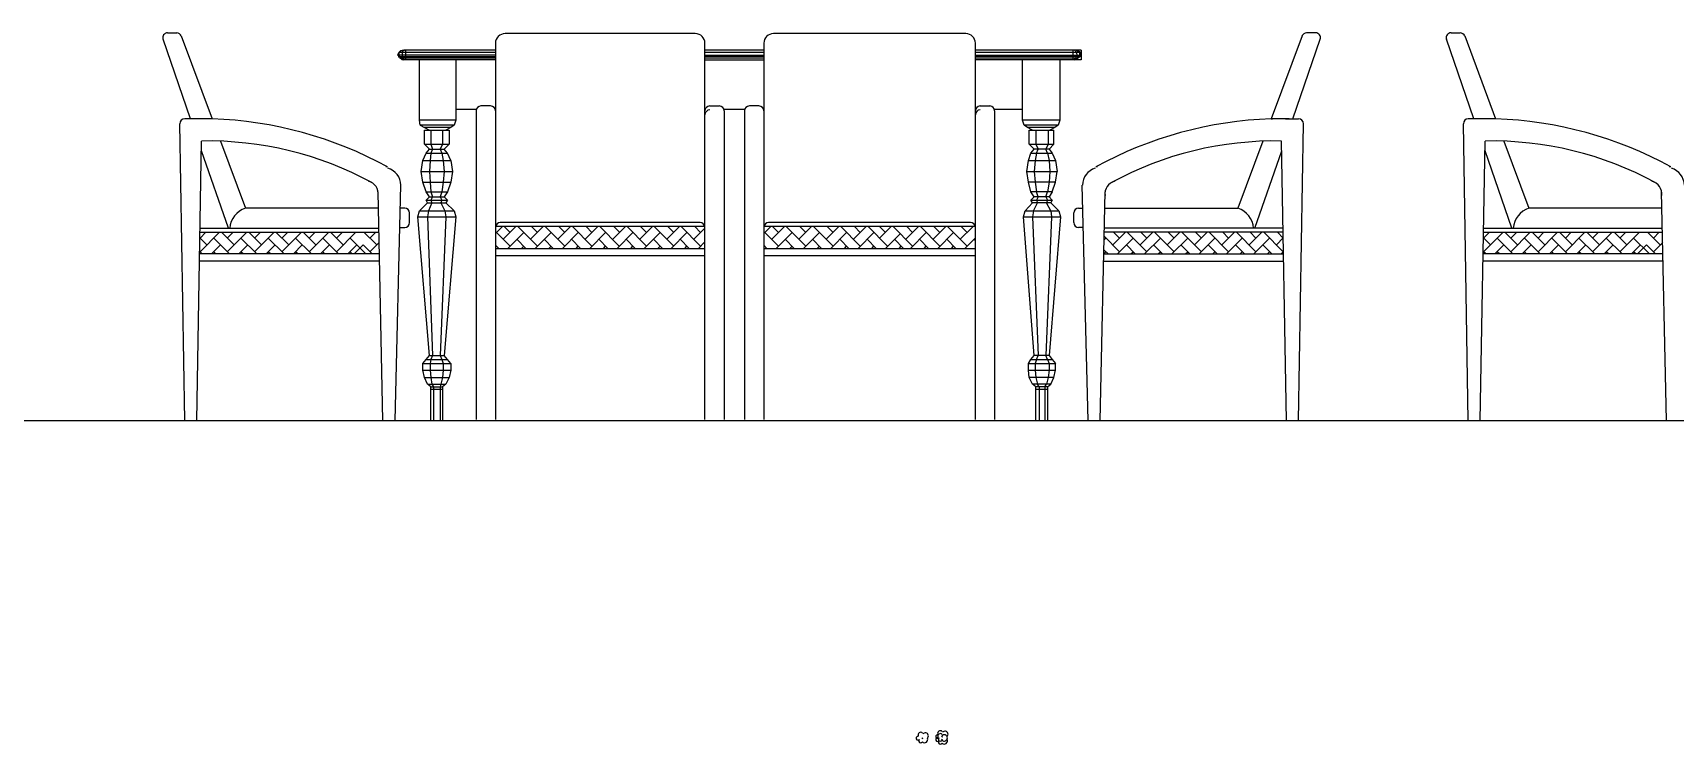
# Model space of a CAD drawing. Header units: inches. Extents: x 10 to 52.5, y 12.2 to 37.
# Drawn here: x 41.289 to 44.694, y 24.6 to 26.074 of the extents above; entities that cross this region are included whole.
import ezdxf

# ---------------------------------------------------------------- set-up
doc = ezdxf.new("R2010")
doc.units = ezdxf.units.IN
doc.header["$MEASUREMENT"] = 0
doc.layers.add('02', color=2, linetype='Continuous')
doc.layers.add('1', color=1, linetype='Continuous')

msp = doc.modelspace()

# ---------------------------------------------------------------- linework, layer by layer
at = {"layer": '02'}
for p, q in [((41.6157, 25.896), (41.5586, 26.0609)), ((41.568, 26.0742), (41.587, 26.0742)), ((41.5964, 26.0677), (41.6605, 25.896)), ((42.248, 26.0545), (42.248, 25.2727)), ((42.6624, 26.0727), (42.268, 26.0727)), ((42.6824, 25.2727), (42.6824, 26.0545)), ((42.8045, 26.0545), (42.8045, 25.2727)), ((43.2232, 26.0727), (42.8245, 26.0727)), ((43.2432, 25.2727), (43.2432, 26.0545)), ((43.9206, 26.0677), (43.8565, 25.896)), ((43.9013, 25.896), (43.9584, 26.0609)), ((43.9489, 26.0742), (43.9299, 26.0742)), ((44.2772, 25.896), (44.2201, 26.0609)), ((44.2296, 26.0742), (44.2486, 26.0742)), ((44.2579, 26.0677), (44.322, 25.896)), ((42.0459, 26.0283), (42.0476, 26.0334)), ((42.248, 26.0283), (42.0459, 26.0283)), ((42.0459, 26.0283), (42.0476, 26.0249)), ((42.0476, 26.0334), (42.051, 26.0368)), ((42.0493, 26.0351), (42.0476, 26.0334)), ((42.0476, 26.0283), (42.0493, 26.0334)), ((42.248, 26.0334), (42.0476, 26.0334)), ((42.0476, 26.0283), (42.0493, 26.0249)), ((42.0476, 26.0249), (42.051, 26.0215)), ((42.0493, 26.0232), (42.0476, 26.0249)), ((42.0476, 26.0249), (42.248, 26.0249)), ((42.0493, 26.0351), (42.051, 26.0368)), ((42.0527, 26.0368), (42.0493, 26.0334)), ((42.0493, 26.0232), (42.051, 26.0215)), ((42.0579, 26.0386), (42.051, 26.0368)), ((42.051, 26.0215), (42.0579, 26.018)), ((42.248, 26.0215), (42.051, 26.0215)), ((42.0544, 26.018), (42.051, 26.0215)), ((42.0579, 26.0386), (42.0527, 26.0368)), ((42.0579, 26.018), (42.0527, 26.0215)), ((42.0544, 26.0368), (42.0579, 26.0386)), ((42.0561, 26.0368), (42.0544, 26.0334)), ((42.0544, 26.0334), (42.0544, 26.0249)), ((42.0561, 26.0215), (42.0544, 26.0249)), ((42.0561, 26.0368), (42.0596, 26.0386)), ((42.0596, 26.018), (42.0561, 26.0215)), ((42.248, 26.0386), (42.0579, 26.0386)), ((42.0579, 26.0386), (42.0579, 26.0386)), ((42.0613, 26.0386), (42.0613, 26.018)), ((42.0613, 26.0386), (42.0613, 26.0386)), ((42.8045, 26.0386), (42.6824, 26.0386)), ((42.8045, 26.0334), (42.6824, 26.0334)), ((42.6824, 26.0283), (42.8045, 26.0283)), ((42.8045, 26.0249), (42.6824, 26.0249)), ((42.8045, 26.0215), (42.6824, 26.0215)), ((43.4626, 26.0386), (43.2432, 26.0386)), ((43.4609, 26.0334), (43.2432, 26.0334)), ((43.2432, 26.0283), (43.4626, 26.0283)), ((43.4609, 26.0249), (43.2432, 26.0249)), ((43.4558, 26.0215), (43.2432, 26.0215)), ((43.4455, 26.0386), (43.4455, 26.018)), ((43.4455, 26.0368), (43.4455, 26.0368)), ((43.4507, 26.0368), (43.4473, 26.0386)), ((43.4473, 26.018), (43.4507, 26.0215)), ((43.449, 26.0386), (43.449, 26.0386)), ((43.4541, 26.0368), (43.449, 26.0386)), ((43.4558, 26.0368), (43.449, 26.0386)), ((43.4541, 26.0215), (43.449, 26.018)), ((43.449, 26.018), (43.4558, 26.0215)), ((43.4507, 26.0368), (43.4524, 26.0334)), ((43.4524, 26.0249), (43.4507, 26.0215)), ((43.4524, 26.0334), (43.4541, 26.0283)), ((43.4541, 26.0283), (43.4524, 26.0249)), ((43.4592, 26.0334), (43.4541, 26.0368)), ((43.4592, 26.0249), (43.4541, 26.0215)), ((43.4609, 26.0334), (43.4558, 26.0368)), ((43.4609, 26.0249), (43.4558, 26.0215)), ((43.4592, 26.0334), (43.4592, 26.0249)), ((43.4626, 26.0283), (43.4609, 26.0334)), ((43.4609, 26.0249), (43.4626, 26.0283)), ((43.4626, 26.0386), (43.4626, 26.018)), ((42.248, 26.018), (42.0544, 26.018)), ((42.0596, 26.018), (42.0596, 26.018)), ((42.0903, 25.8932), (42.0903, 26.018)), ((42.1656, 26.018), (42.1656, 25.8932)), ((42.6824, 26.018), (42.8045, 26.018)), ((43.4626, 26.018), (43.2432, 26.018)), ((43.3412, 25.8932), (43.3412, 26.018)), ((43.4182, 26.018), (43.4182, 25.8932)), ((43.4455, 26.018), (43.4455, 26.018)), ((43.449, 26.018), (43.449, 26.018)), ((42.238, 25.9227), (42.218, 25.9227)), ((42.6924, 25.9227), (42.7124, 25.9227)), ((42.7945, 25.9227), (42.7745, 25.9227)), ((43.2532, 25.9227), (43.2732, 25.9227)), ((41.6036, 25.271), (41.5936, 25.886)), ((41.6307, 25.896), (41.6036, 25.896)), ((41.6605, 25.896), (41.6577, 25.896)), ((42.0921, 25.883), (42.0903, 25.8932)), ((42.1656, 25.8932), (42.0903, 25.8932)), ((42.0921, 25.883), (42.1006, 25.8778)), ((42.1622, 25.883), (42.0921, 25.883)), ((42.1622, 25.883), (42.1553, 25.8778)), ((42.1656, 25.8932), (42.1622, 25.883)), ((42.2084, 25.9154), (42.1656, 25.9154)), ((42.208, 25.9127), (42.208, 25.2727)), ((42.7649, 25.9154), (42.722, 25.9154)), ((42.7224, 25.9127), (42.7224, 25.2727)), ((42.7645, 25.9127), (42.7645, 25.2727)), ((43.3412, 25.9154), (43.2828, 25.9154)), ((43.2832, 25.9127), (43.2832, 25.2727)), ((43.3447, 25.883), (43.3412, 25.8932)), ((43.4182, 25.8932), (43.3412, 25.8932)), ((43.3515, 25.8778), (43.3447, 25.883)), ((43.4148, 25.883), (43.3447, 25.883)), ((43.4148, 25.883), (43.4079, 25.8778)), ((43.4182, 25.8932), (43.4148, 25.883)), ((43.8565, 25.896), (43.8593, 25.896)), ((43.8863, 25.896), (43.9134, 25.896)), ((43.9134, 25.271), (43.9234, 25.886)), ((44.2651, 25.271), (44.2551, 25.886)), ((44.2922, 25.896), (44.2651, 25.896)), ((44.322, 25.896), (44.3192, 25.896)), ((41.6286, 25.271), (41.6387, 25.8501)), ((41.6776, 25.8499), (41.7295, 25.711)), ((42.1006, 25.8778), (42.1109, 25.8727)), ((42.1553, 25.8778), (42.1006, 25.8778)), ((42.1006, 25.8436), (42.1006, 25.8727)), ((42.1006, 25.8727), (42.1519, 25.8727)), ((42.1143, 25.8727), (42.1143, 25.8436)), ((42.1382, 25.8727), (42.1382, 25.8436)), ((42.1553, 25.8778), (42.1451, 25.8727)), ((42.1519, 25.8727), (42.1519, 25.8436)), ((43.3618, 25.8727), (43.3515, 25.8778)), ((43.4079, 25.8778), (43.3515, 25.8778)), ((43.3549, 25.8436), (43.3549, 25.8727)), ((43.3549, 25.8727), (43.4062, 25.8727)), ((43.3686, 25.8727), (43.3686, 25.8436)), ((43.3943, 25.8727), (43.3943, 25.8436)), ((43.4079, 25.8778), (43.3977, 25.8727)), ((43.4062, 25.8436), (43.4062, 25.8727)), ((43.8393, 25.8499), (43.7875, 25.711)), ((43.8884, 25.271), (43.8782, 25.8501)), ((44.2901, 25.271), (44.3002, 25.8501)), ((44.3392, 25.8499), (44.391, 25.711)), ((41.6941, 25.6694), (41.6386, 25.8298)), ((42.0972, 25.8094), (42.104, 25.8248)), ((42.1006, 25.8436), (42.1519, 25.8436)), ((42.1109, 25.8334), (42.1006, 25.8436)), ((42.104, 25.8248), (42.1109, 25.8334)), ((42.104, 25.8248), (42.1485, 25.8248)), ((42.1109, 25.8334), (42.1416, 25.8334)), ((42.1143, 25.8248), (42.1126, 25.8094)), ((42.1143, 25.8436), (42.1177, 25.8334)), ((42.1177, 25.8334), (42.1143, 25.8248)), ((42.1382, 25.8436), (42.1331, 25.8334)), ((42.1331, 25.8334), (42.1365, 25.8248)), ((42.1365, 25.8248), (42.1399, 25.8094)), ((42.1519, 25.8436), (42.1416, 25.8334)), ((42.1485, 25.8248), (42.1416, 25.8334)), ((42.1553, 25.8094), (42.1485, 25.8248)), ((43.3532, 25.8094), (43.3583, 25.8248)), ((43.3652, 25.8334), (43.3549, 25.8436)), ((43.3549, 25.8436), (43.4062, 25.8436)), ((43.3583, 25.8248), (43.3652, 25.8334)), ((43.3583, 25.8248), (43.4028, 25.8248)), ((43.396, 25.8334), (43.3652, 25.8334)), ((43.3703, 25.8248), (43.3669, 25.8094)), ((43.3686, 25.8436), (43.3737, 25.8334)), ((43.3703, 25.8248), (43.3737, 25.8334)), ((43.3943, 25.8436), (43.3891, 25.8334)), ((43.3925, 25.8248), (43.3891, 25.8334)), ((43.3925, 25.8248), (43.396, 25.8094)), ((43.4062, 25.8436), (43.396, 25.8334)), ((43.396, 25.8334), (43.4028, 25.8248)), ((43.4028, 25.8248), (43.4096, 25.8094)), ((43.8229, 25.6694), (43.8784, 25.8298)), ((44.3556, 25.6694), (44.3001, 25.8298)), ((42.0938, 25.7872), (42.0972, 25.8094)), ((42.0938, 25.7872), (42.1587, 25.7872)), ((42.0972, 25.765), (42.0938, 25.7872)), ((42.0972, 25.8094), (42.1553, 25.8094)), ((42.1126, 25.8094), (42.1109, 25.7872)), ((42.1109, 25.7872), (42.1126, 25.765)), ((42.1399, 25.8094), (42.1416, 25.7872)), ((42.1416, 25.7872), (42.1399, 25.765)), ((42.1553, 25.8094), (42.1587, 25.7872)), ((42.1587, 25.7872), (42.1553, 25.765)), ((43.3498, 25.7872), (43.3532, 25.8094)), ((43.3498, 25.7872), (43.4131, 25.7872)), ((43.3532, 25.765), (43.3498, 25.7872)), ((43.3532, 25.8094), (43.4096, 25.8094)), ((43.3669, 25.8094), (43.3652, 25.7872)), ((43.3652, 25.7872), (43.3669, 25.765)), ((43.396, 25.8094), (43.3977, 25.7872)), ((43.3977, 25.7872), (43.396, 25.765)), ((43.4096, 25.8094), (43.4131, 25.7872)), ((43.4096, 25.765), (43.4131, 25.7872)), ((42.0398, 25.271), (42.0519, 25.7587)), ((42.104, 25.7445), (42.0972, 25.765)), ((42.0972, 25.765), (42.1553, 25.765)), ((42.1126, 25.765), (42.1143, 25.7445)), ((42.1399, 25.765), (42.1365, 25.7445)), ((42.1553, 25.765), (42.1485, 25.7445)), ((43.3583, 25.7445), (43.3532, 25.765)), ((43.4096, 25.765), (43.3532, 25.765)), ((43.3669, 25.765), (43.3703, 25.7445)), ((43.396, 25.765), (43.3925, 25.7445)), ((43.4028, 25.7445), (43.4096, 25.765)), ((43.4772, 25.271), (43.465, 25.7587)), ((42.0148, 25.271), (42.0048, 25.7447)), ((42.0903, 25.7051), (42.1074, 25.7222)), ((42.104, 25.7445), (42.1485, 25.7445)), ((42.1109, 25.7342), (42.104, 25.7445)), ((42.104, 25.7274), (42.1109, 25.7342)), ((42.1074, 25.7222), (42.104, 25.7274)), ((42.104, 25.7274), (42.1485, 25.7274)), ((42.1074, 25.7222), (42.1451, 25.7222)), ((42.116, 25.7222), (42.1091, 25.7051)), ((42.1109, 25.7342), (42.1416, 25.7342)), ((42.1143, 25.7445), (42.1177, 25.7342)), ((42.1177, 25.7342), (42.1143, 25.7274)), ((42.1143, 25.7274), (42.116, 25.7222)), ((42.1365, 25.7445), (42.1331, 25.7342)), ((42.1331, 25.7342), (42.1365, 25.7274)), ((42.1365, 25.7274), (42.1348, 25.7222)), ((42.1348, 25.7222), (42.1433, 25.7051)), ((42.1485, 25.7445), (42.1416, 25.7342)), ((42.1416, 25.7342), (42.1485, 25.7274)), ((42.1485, 25.7274), (42.1451, 25.7222)), ((42.1622, 25.7051), (42.1451, 25.7222)), ((43.3464, 25.7051), (43.3618, 25.7222)), ((43.3652, 25.7342), (43.3583, 25.7445)), ((43.4028, 25.7445), (43.3583, 25.7445)), ((43.3583, 25.7274), (43.3652, 25.7342)), ((43.3618, 25.7222), (43.3583, 25.7274)), ((43.3583, 25.7274), (43.4028, 25.7274)), ((43.3994, 25.7222), (43.3618, 25.7222)), ((43.3635, 25.7051), (43.372, 25.7222)), ((43.396, 25.7342), (43.3652, 25.7342)), ((43.3737, 25.7342), (43.3703, 25.7445)), ((43.3737, 25.7342), (43.3703, 25.7274)), ((43.3703, 25.7274), (43.372, 25.7222)), ((43.3891, 25.7342), (43.3925, 25.7445)), ((43.3891, 25.7342), (43.3925, 25.7274)), ((43.3925, 25.7274), (43.3908, 25.7222)), ((43.3994, 25.7051), (43.3908, 25.7222)), ((43.4028, 25.7445), (43.396, 25.7342)), ((43.396, 25.7342), (43.4028, 25.7274)), ((43.4028, 25.7274), (43.3994, 25.7222)), ((43.3994, 25.7222), (43.4165, 25.7051)), ((43.5022, 25.271), (43.5122, 25.7447)), ((44.6763, 25.271), (44.6663, 25.7447)), ((42.0055, 25.711), (41.7295, 25.711)), ((42.0598, 25.711), (42.0507, 25.711)), ((42.0698, 25.681), (42.0698, 25.701)), ((42.0869, 25.6932), (42.0903, 25.7051)), ((42.0869, 25.6932), (42.1656, 25.6932)), ((42.1109, 25.4059), (42.0869, 25.6932)), ((42.0903, 25.7051), (42.1622, 25.7051)), ((42.1091, 25.7051), (42.1074, 25.6932)), ((42.1074, 25.6932), (42.1177, 25.4059)), ((42.1451, 25.6932), (42.1331, 25.4059)), ((42.1656, 25.6932), (42.1416, 25.4059)), ((42.1433, 25.7051), (42.1451, 25.6932)), ((42.1622, 25.7051), (42.1656, 25.6932)), ((42.6724, 25.6809), (42.258, 25.6809)), ((43.2332, 25.6809), (42.8145, 25.6809)), ((43.343, 25.6932), (43.3464, 25.7051)), ((43.343, 25.6932), (43.4199, 25.6932)), ((43.3652, 25.4059), (43.343, 25.6932)), ((43.3464, 25.7051), (43.4165, 25.7051)), ((43.3635, 25.7051), (43.3618, 25.6932)), ((43.3618, 25.6932), (43.3737, 25.4059)), ((43.4011, 25.6932), (43.3891, 25.4059)), ((43.4199, 25.6932), (43.396, 25.4059)), ((43.3994, 25.7051), (43.4011, 25.6932)), ((43.4165, 25.7051), (43.4199, 25.6932)), ((43.4472, 25.681), (43.4472, 25.701)), ((43.4572, 25.711), (43.4662, 25.711)), ((43.5115, 25.711), (43.7875, 25.711)), ((44.667, 25.711), (44.391, 25.711)), ((41.6496, 25.6348), (41.6352, 25.6492)), ((41.6354, 25.6207), (41.6759, 25.6612)), ((41.6354, 25.649), (41.6476, 25.6612)), ((41.6354, 25.6612), (42.0065, 25.6612)), ((41.6355, 25.6694), (42.0064, 25.6694)), ((41.6965, 25.6162), (41.6637, 25.649)), ((41.7061, 25.6348), (41.6798, 25.6612)), ((41.692, 25.6207), (41.7325, 25.6612)), ((41.692, 25.649), (41.7042, 25.6612)), ((41.7531, 25.6162), (41.7203, 25.649)), ((41.7627, 25.6348), (41.7364, 25.6612)), ((41.7486, 25.6207), (41.789, 25.6612)), ((41.7486, 25.649), (41.7607, 25.6612)), ((41.8096, 25.6162), (41.7768, 25.649)), ((41.8193, 25.6348), (41.7929, 25.6612)), ((41.8051, 25.6207), (41.8456, 25.6612)), ((41.8051, 25.649), (41.8173, 25.6612)), ((41.8662, 25.6162), (41.8334, 25.649)), ((41.8758, 25.6348), (41.8495, 25.6612)), ((41.8617, 25.649), (41.8739, 25.6612)), ((41.8617, 25.6207), (41.9022, 25.6612)), ((41.9228, 25.6162), (41.89, 25.649)), ((41.9324, 25.6348), (41.9061, 25.6612)), ((41.9183, 25.649), (41.9305, 25.6612)), ((41.9183, 25.6207), (41.9587, 25.6612)), ((41.9794, 25.6162), (41.9465, 25.649)), ((42.0018, 25.6348), (41.9754, 25.6612)), ((41.9876, 25.649), (41.9998, 25.6612)), ((42.0498, 25.671), (42.0598, 25.671)), ((42.6824, 25.6727), (42.248, 25.6727)), ((42.248, 25.6584), (42.2623, 25.6727)), ((42.2784, 25.6322), (42.2501, 25.6605)), ((42.2643, 25.6464), (42.2906, 25.6727)), ((42.2784, 25.6605), (42.2662, 25.6727)), ((42.2739, 25.6277), (42.3067, 25.6605)), ((42.3112, 25.6277), (42.2926, 25.6464)), ((42.335, 25.6322), (42.2945, 25.6727)), ((42.3208, 25.6464), (42.3472, 25.6727)), ((42.335, 25.6605), (42.3228, 25.6727)), ((42.3305, 25.6277), (42.3633, 25.6605)), ((42.3678, 25.6277), (42.3491, 25.6464)), ((42.3916, 25.6322), (42.3511, 25.6727)), ((42.3774, 25.6464), (42.4037, 25.6727)), ((42.3916, 25.6605), (42.3794, 25.6727)), ((42.387, 25.6277), (42.4198, 25.6605)), ((42.4244, 25.6277), (42.4057, 25.6464)), ((42.4481, 25.6322), (42.4076, 25.6727)), ((42.434, 25.6464), (42.4603, 25.6727)), ((42.4481, 25.6605), (42.4359, 25.6727)), ((42.4436, 25.6277), (42.4764, 25.6605)), ((42.4809, 25.6277), (42.4623, 25.6464)), ((42.5047, 25.6322), (42.4642, 25.6727)), ((42.4915, 25.6464), (42.5179, 25.6727)), ((42.5057, 25.6605), (42.4935, 25.6727)), ((42.5002, 25.6277), (42.533, 25.6605)), ((42.5375, 25.6277), (42.5188, 25.6464)), ((42.5613, 25.6322), (42.5208, 25.6727)), ((42.5471, 25.6464), (42.5735, 25.6727)), ((42.5613, 25.6605), (42.5491, 25.6727)), ((42.5567, 25.6277), (42.5895, 25.6605)), ((42.5941, 25.6277), (42.5754, 25.6464)), ((42.6178, 25.6322), (42.5774, 25.6727)), ((42.6037, 25.6464), (42.63, 25.6727)), ((42.6178, 25.6605), (42.6056, 25.6727)), ((42.6123, 25.6277), (42.6451, 25.6605)), ((42.6496, 25.6277), (42.631, 25.6464)), ((42.6734, 25.6322), (42.6329, 25.6727)), ((42.6593, 25.6464), (42.6824, 25.6695)), ((42.6734, 25.6605), (42.6612, 25.6727)), ((43.2432, 25.6727), (42.8045, 25.6727)), ((42.8045, 25.6584), (42.8188, 25.6727)), ((42.8349, 25.6322), (42.8066, 25.6605)), ((42.8208, 25.6464), (42.8471, 25.6727)), ((42.8349, 25.6605), (42.8227, 25.6727)), ((42.8304, 25.6277), (42.8632, 25.6605)), ((42.8677, 25.6277), (42.849, 25.6464)), ((42.8915, 25.6322), (42.851, 25.6727)), ((42.8773, 25.6464), (42.9037, 25.6727)), ((42.8915, 25.6605), (42.8793, 25.6727)), ((42.8869, 25.6277), (42.9198, 25.6605)), ((42.9243, 25.6277), (42.9056, 25.6464)), ((42.948, 25.6322), (42.9076, 25.6727)), ((42.9339, 25.6464), (42.9602, 25.6727)), ((42.948, 25.6605), (42.9358, 25.6727)), ((42.9435, 25.6277), (42.9763, 25.6605)), ((42.9808, 25.6277), (42.9622, 25.6464)), ((43.0046, 25.6322), (42.9641, 25.6727)), ((42.9905, 25.6464), (43.0168, 25.6727)), ((43.0046, 25.6605), (42.9924, 25.6727)), ((43.0001, 25.6277), (43.0329, 25.6605)), ((43.0374, 25.6277), (43.0188, 25.6464)), ((43.0612, 25.6322), (43.0207, 25.6727)), ((43.0565, 25.6605), (43.0443, 25.6727)), ((43.0447, 25.6487), (43.0687, 25.6727)), ((43.0567, 25.6277), (43.0871, 25.6581)), ((43.113, 25.6322), (43.0725, 25.6727)), ((43.094, 25.6277), (43.0753, 25.6464)), ((43.0989, 25.6464), (43.1252, 25.6727)), ((43.113, 25.6605), (43.1008, 25.6727)), ((43.1085, 25.6277), (43.1413, 25.6605)), ((43.1458, 25.6277), (43.1272, 25.6464)), ((43.1696, 25.6322), (43.1291, 25.6727)), ((43.1555, 25.6464), (43.1818, 25.6727)), ((43.1696, 25.6605), (43.1574, 25.6727)), ((43.1651, 25.6277), (43.1979, 25.6605)), ((43.2024, 25.6277), (43.1837, 25.6464)), ((43.2262, 25.6322), (43.1857, 25.6727)), ((43.212, 25.6464), (43.2374, 25.6718)), ((43.2262, 25.6605), (43.214, 25.6727)), ((43.2216, 25.6277), (43.2432, 25.6493)), ((43.2374, 25.6718), (43.2384, 25.6727)), ((43.2432, 25.6434), (43.2403, 25.6464)), ((43.2432, 25.6717), (43.2423, 25.6727)), ((43.4672, 25.671), (43.4572, 25.671)), ((43.5101, 25.6452), (43.5139, 25.649)), ((43.5421, 25.6207), (43.5102, 25.6526)), ((43.8816, 25.6612), (43.5104, 25.6612)), ((43.8814, 25.6694), (43.5106, 25.6694)), ((43.528, 25.6348), (43.5543, 25.6612)), ((43.5421, 25.649), (43.5299, 25.6612)), ((43.5376, 25.6162), (43.5704, 25.649)), ((43.5987, 25.6207), (43.5582, 25.6612)), ((43.5846, 25.6348), (43.6109, 25.6612)), ((43.5987, 25.649), (43.5865, 25.6612)), ((43.5942, 25.6162), (43.627, 25.649)), ((43.6553, 25.6207), (43.6148, 25.6612)), ((43.6411, 25.6348), (43.6675, 25.6612)), ((43.6553, 25.649), (43.6431, 25.6612)), ((43.6508, 25.6162), (43.6836, 25.649)), ((43.7118, 25.6207), (43.6714, 25.6612)), ((43.6977, 25.6348), (43.724, 25.6612)), ((43.7118, 25.649), (43.6997, 25.6612)), ((43.7073, 25.6162), (43.7401, 25.649)), ((43.7684, 25.6207), (43.7279, 25.6612)), ((43.7543, 25.6348), (43.7806, 25.6612)), ((43.7684, 25.649), (43.7562, 25.6612)), ((43.7639, 25.6162), (43.7967, 25.649)), ((43.825, 25.6207), (43.7845, 25.6612)), ((43.8108, 25.6348), (43.8372, 25.6612)), ((43.825, 25.649), (43.8128, 25.6612)), ((43.8205, 25.6162), (43.8533, 25.649)), ((43.8816, 25.6207), (43.8411, 25.6612)), ((43.8674, 25.6348), (43.8818, 25.6492)), ((43.8816, 25.649), (43.8694, 25.6612)), ((44.3111, 25.6348), (44.2967, 25.6492)), ((44.2969, 25.6612), (44.6681, 25.6612)), ((44.2969, 25.649), (44.3091, 25.6612)), ((44.2969, 25.6207), (44.3374, 25.6612)), ((44.2971, 25.6694), (44.6679, 25.6694)), ((44.358, 25.6162), (44.3252, 25.649)), ((44.3677, 25.6348), (44.3413, 25.6612)), ((44.3535, 25.649), (44.3657, 25.6612)), ((44.3535, 25.6207), (44.394, 25.6612)), ((44.4146, 25.6162), (44.3818, 25.649)), ((44.4242, 25.6348), (44.3979, 25.6612)), ((44.4101, 25.649), (44.4223, 25.6612)), ((44.4101, 25.6207), (44.4506, 25.6612)), ((44.4712, 25.6162), (44.4384, 25.649)), ((44.4808, 25.6348), (44.4545, 25.6612)), ((44.4667, 25.6207), (44.5071, 25.6612)), ((44.4667, 25.649), (44.4788, 25.6612)), ((44.5277, 25.6162), (44.4949, 25.649)), ((44.5374, 25.6348), (44.511, 25.6612)), ((44.5232, 25.649), (44.5354, 25.6612)), ((44.5232, 25.6207), (44.5637, 25.6612)), ((44.5843, 25.6162), (44.5515, 25.649)), ((44.5939, 25.6348), (44.5676, 25.6612)), ((44.5798, 25.649), (44.592, 25.6612)), ((44.5798, 25.6207), (44.6203, 25.6612)), ((44.6409, 25.6162), (44.6081, 25.649)), ((44.6633, 25.6348), (44.637, 25.6612)), ((44.6491, 25.649), (44.6613, 25.6612)), ((42.0075, 25.6162), (41.6346, 25.6162)), ((41.6399, 25.6162), (41.6347, 25.6214)), ((41.6592, 25.6162), (41.6778, 25.6348)), ((41.6682, 25.6162), (41.6637, 25.6207)), ((41.7157, 25.6162), (41.7344, 25.6348)), ((41.7248, 25.6162), (41.7203, 25.6207)), ((41.7723, 25.6162), (41.791, 25.6348)), ((41.7814, 25.6162), (41.7768, 25.6207)), ((41.8289, 25.6162), (41.8475, 25.6348)), ((41.8379, 25.6162), (41.8334, 25.6207)), ((41.8855, 25.6162), (41.9041, 25.6348)), ((41.8945, 25.6162), (41.89, 25.6207)), ((41.942, 25.6162), (41.9607, 25.6348)), ((41.9511, 25.6162), (41.9465, 25.6207)), ((41.9548, 25.6162), (41.9735, 25.6348)), ((41.9921, 25.6162), (41.9735, 25.6348)), ((41.9876, 25.6207), (42.007, 25.6401)), ((42.2547, 25.6277), (42.248, 25.6343)), ((42.248, 25.6301), (42.2501, 25.6322)), ((42.248, 25.6277), (42.6824, 25.6277)), ((42.248, 25.6127), (42.6824, 25.6127)), ((42.3022, 25.6277), (42.3067, 25.6322)), ((42.3587, 25.6277), (42.3633, 25.6322)), ((42.4153, 25.6277), (42.4198, 25.6322)), ((42.4719, 25.6277), (42.4764, 25.6322)), ((42.5285, 25.6277), (42.533, 25.6322)), ((42.585, 25.6277), (42.5895, 25.6322)), ((42.6406, 25.6277), (42.6451, 25.6322)), ((42.6689, 25.6277), (42.6824, 25.6412)), ((42.8111, 25.6277), (42.8045, 25.6343)), ((42.8045, 25.6301), (42.8066, 25.6322)), ((42.8045, 25.6277), (43.2432, 25.6277)), ((42.8045, 25.6127), (43.2432, 25.6127)), ((42.8587, 25.6277), (42.8632, 25.6322)), ((42.9152, 25.6277), (42.9198, 25.6322)), ((42.9718, 25.6277), (42.9763, 25.6322)), ((43.0284, 25.6277), (43.0329, 25.6322)), ((43.0849, 25.6277), (43.0895, 25.6322)), ((43.1368, 25.6277), (43.1413, 25.6322)), ((43.1934, 25.6277), (43.1979, 25.6322)), ((43.5093, 25.6162), (43.5139, 25.6207)), ((43.5095, 25.6162), (43.8824, 25.6162)), ((43.5184, 25.6162), (43.5097, 25.6249)), ((43.5749, 25.6162), (43.5563, 25.6348)), ((43.5659, 25.6162), (43.5704, 25.6207)), ((43.6315, 25.6162), (43.6129, 25.6348)), ((43.6225, 25.6162), (43.627, 25.6207)), ((43.6881, 25.6162), (43.6694, 25.6348)), ((43.679, 25.6162), (43.6836, 25.6207)), ((43.7447, 25.6162), (43.726, 25.6348)), ((43.7356, 25.6162), (43.7401, 25.6207)), ((43.8012, 25.6162), (43.7826, 25.6348)), ((43.7922, 25.6162), (43.7967, 25.6207)), ((43.8578, 25.6162), (43.8391, 25.6348)), ((43.8487, 25.6162), (43.8533, 25.6207)), ((43.877, 25.6162), (43.8823, 25.6214)), ((44.669, 25.6162), (44.2961, 25.6162)), ((44.3015, 25.6162), (44.2962, 25.6214)), ((44.3207, 25.6162), (44.3394, 25.6348)), ((44.3298, 25.6162), (44.3252, 25.6207)), ((44.3773, 25.6162), (44.3959, 25.6348)), ((44.3863, 25.6162), (44.3818, 25.6207)), ((44.4338, 25.6162), (44.4525, 25.6348)), ((44.4429, 25.6162), (44.4384, 25.6207)), ((44.4904, 25.6162), (44.5091, 25.6348)), ((44.4995, 25.6162), (44.4949, 25.6207)), ((44.547, 25.6162), (44.5656, 25.6348)), ((44.556, 25.6162), (44.5515, 25.6207)), ((44.6036, 25.6162), (44.6222, 25.6348)), ((44.6126, 25.6162), (44.6081, 25.6207)), ((44.6163, 25.6162), (44.635, 25.6348)), ((44.6537, 25.6162), (44.635, 25.6348)), ((44.6491, 25.6207), (44.6685, 25.6401)), ((42.0078, 25.6012), (41.6344, 25.6012)), ((43.5092, 25.6012), (43.8826, 25.6012)), ((44.6693, 25.6012), (44.2959, 25.6012)), ((42.0972, 25.3888), (42.104, 25.3974)), ((42.0972, 25.3751), (42.0972, 25.3888)), ((42.0972, 25.3888), (42.1553, 25.3888)), ((42.1006, 25.3598), (42.0972, 25.3751)), ((42.0972, 25.3751), (42.1553, 25.3751)), ((42.104, 25.3974), (42.1109, 25.4059)), ((42.104, 25.3974), (42.1485, 25.3974)), ((42.1109, 25.4059), (42.1416, 25.4059)), ((42.1143, 25.3974), (42.1126, 25.3888)), ((42.1126, 25.3888), (42.1126, 25.3751)), ((42.1126, 25.3751), (42.1143, 25.3598)), ((42.1177, 25.4059), (42.1143, 25.3974)), ((42.1331, 25.4059), (42.1365, 25.3974)), ((42.1365, 25.3974), (42.1399, 25.3888)), ((42.1399, 25.3751), (42.1382, 25.3598)), ((42.1399, 25.3888), (42.1399, 25.3751)), ((42.1485, 25.3974), (42.1416, 25.4059)), ((42.1553, 25.3888), (42.1485, 25.3974)), ((42.1553, 25.3751), (42.1519, 25.3598)), ((42.1553, 25.3888), (42.1553, 25.3751)), ((43.3532, 25.3888), (43.3583, 25.3974)), ((43.3532, 25.3751), (43.3532, 25.3888)), ((43.3532, 25.3888), (43.4096, 25.3888)), ((43.3549, 25.3598), (43.3532, 25.3751)), ((43.3532, 25.3751), (43.4096, 25.3751)), ((43.3583, 25.3974), (43.3652, 25.4059)), ((43.3583, 25.3974), (43.4028, 25.3974)), ((43.396, 25.4059), (43.3652, 25.4059)), ((43.3703, 25.3974), (43.3669, 25.3888)), ((43.3669, 25.3888), (43.3669, 25.3751)), ((43.3669, 25.3751), (43.3686, 25.3598)), ((43.3703, 25.3974), (43.3737, 25.4059)), ((43.3925, 25.3974), (43.3891, 25.4059)), ((43.3925, 25.3974), (43.396, 25.3888)), ((43.396, 25.3751), (43.3943, 25.3598)), ((43.396, 25.4059), (43.4028, 25.3974)), ((43.396, 25.3888), (43.396, 25.3751)), ((43.4028, 25.3974), (43.4096, 25.3888)), ((43.4062, 25.3598), (43.4096, 25.3751)), ((43.4096, 25.3751), (43.4096, 25.3888)), ((42.1074, 25.3461), (42.1006, 25.3598)), ((42.1006, 25.3598), (42.1519, 25.3598)), ((42.1143, 25.3409), (42.1074, 25.3461)), ((42.1074, 25.3461), (42.1451, 25.3461)), ((42.1143, 25.3598), (42.116, 25.3461)), ((42.1143, 25.3409), (42.1382, 25.3409)), ((42.1143, 25.2726), (42.1143, 25.3409)), ((42.116, 25.3461), (42.1194, 25.3409)), ((42.1194, 25.3409), (42.1194, 25.2726)), ((42.1348, 25.3461), (42.1331, 25.3409)), ((42.1331, 25.3409), (42.1331, 25.2726)), ((42.1382, 25.3598), (42.1348, 25.3461)), ((42.1451, 25.3461), (42.1382, 25.3409)), ((42.1382, 25.3409), (42.1382, 25.2726)), ((42.1519, 25.3598), (42.1451, 25.3461)), ((43.3618, 25.3461), (43.3549, 25.3598)), ((43.4062, 25.3598), (43.3549, 25.3598)), ((43.3994, 25.3461), (43.3618, 25.3461)), ((43.3686, 25.3409), (43.3618, 25.3461)), ((43.3686, 25.3598), (43.372, 25.3461)), ((43.3925, 25.3409), (43.3686, 25.3409)), ((43.3686, 25.2726), (43.3686, 25.3409)), ((43.3754, 25.3409), (43.372, 25.3461)), ((43.3754, 25.3409), (43.3754, 25.2726)), ((43.3874, 25.3409), (43.3908, 25.3461)), ((43.3874, 25.3409), (43.3874, 25.2726)), ((43.3943, 25.3598), (43.3908, 25.3461)), ((43.3925, 25.3409), (43.3994, 25.3461)), ((43.3925, 25.3409), (43.3925, 25.2726)), ((43.3994, 25.3461), (43.4062, 25.3598)), ((42.1143, 25.3358), (42.1382, 25.3358)), ((43.3686, 25.3358), (43.3925, 25.3358))]:
    msp.add_line(p, q, dxfattribs=at)
for centre, radius, start, end in [((41.568, 26.0642), 0.01, 90, 199.0938), ((41.587, 26.0642), 0.01, 20.457, 90), ((42.268, 26.0527), 0.02, 90, 180), ((42.6624, 26.0527), 0.02, 0, 90), ((42.8245, 26.0527), 0.02, 90, 180), ((43.2232, 26.0527), 0.02, 0, 90), ((43.9299, 26.0642), 0.01, 90, 159.543), ((43.9489, 26.0642), 0.01, 340.9062, 90), ((44.2296, 26.0642), 0.01, 90, 199.0938), ((44.2486, 26.0642), 0.01, 20.457, 90), ((42.218, 25.9127), 0.01, 90, 180), ((42.238, 25.9127), 0.01, 0, 90), ((42.6924, 25.9127), 0.01, 90, 180), ((42.7124, 25.9127), 0.01, 0, 90), ((42.7745, 25.9127), 0.01, 90, 180), ((42.7945, 25.9127), 0.01, 0, 90), ((43.2532, 25.9127), 0.01, 90, 180), ((43.2732, 25.9127), 0.01, 0, 90), ((41.6036, 25.886), 0.01, 90, 180), ((41.6442, 24.8964), 0.9996, 89.2248, 91.2203), ((41.6342, 25.0861), 0.8103, 61.2543, 88.1324), ((42.6924, 25.9045), 0.01, 90, 180), ((43.2532, 25.9045), 0.01, 90, 180), ((43.8828, 25.0861), 0.8103, 91.8676, 118.7457), ((43.8728, 24.8964), 0.9996, 88.7797, 90.7752), ((43.9134, 25.886), 0.01, 0, 90), ((44.2651, 25.886), 0.01, 90, 180), ((44.3057, 24.8964), 0.9996, 89.2248, 91.2203), ((44.2957, 25.0861), 0.8103, 61.2543, 88.1324), ((41.6521, 25.139), 0.7112, 61.5082, 91.082), ((43.8648, 25.139), 0.7112, 88.918, 118.4918), ((44.3137, 25.139), 0.7112, 61.5082, 91.082), ((42.0235, 25.7662), 0.0302, 89.3342, 95.5273), ((42.0146, 25.7578), 0.0373, 1.3749, 73.7615), ((43.5024, 25.7578), 0.0373, 106.2385, 178.6251), ((43.4935, 25.7662), 0.0302, 84.4727, 90.6658), ((44.685, 25.7662), 0.0302, 89.3342, 95.5273), ((44.6761, 25.7578), 0.0373, 1.3749, 73.7615), ((41.9782, 25.7406), 0.0269, 352.6529, 75.9201), ((43.5388, 25.7406), 0.0269, 104.0799, 187.3471), ((44.6397, 25.7406), 0.0269, 352.6529, 75.9201), ((41.7447, 25.6656), 0.0479, 108.5151, 175.461), ((42.0598, 25.701), 0.01, 0, 90), ((42.0598, 25.681), 0.01, 270, 0), ((42.258, 25.6709), 0.01, 90, 169.6078), ((42.6724, 25.6709), 0.01, 10.3922, 90), ((42.8147, 25.6705), 0.0104, 90.9156, 167.7615), ((43.2331, 25.6705), 0.0104, 12.2385, 89.0844), ((43.4572, 25.701), 0.01, 90, 180), ((43.4572, 25.681), 0.01, 180, 270), ((43.7723, 25.6656), 0.0479, 4.539, 71.4849), ((44.4062, 25.6656), 0.0479, 108.5151, 175.461), ((43.1296, 24.6195), 0.00537, 41.9967, 206.5711), ((43.1394, 24.6174), 0.00636, 313.0938, 140.6239), ((43.1703, 24.6228), 0.00537, 41.9967, 206.5711), ((43.1801, 24.6208), 0.00636, 313.0938, 140.6239), ((43.1241, 24.6126), 0.00376, 79.2978, 312.4667), ((43.1298, 24.6072), 0.00409, 140.6152, 329.3607), ((43.1339, 24.6141), 0.00182, 208.4385, 298.3899), ((43.1379, 24.6098), 0.00652, 225.246, 27.7682), ((43.1648, 24.6159), 0.00376, 79.2978, 312.4667), ((43.165, 24.6098), 0.00376, 79.2978, 312.4667), ((43.1705, 24.6167), 0.00537, 41.9967, 206.5711), ((43.1705, 24.6105), 0.00409, 140.6152, 329.3607), ((43.1707, 24.6044), 0.00409, 140.6152, 329.3607), ((43.1746, 24.6175), 0.00182, 208.4385, 298.3899), ((43.1748, 24.6113), 0.00182, 208.4385, 298.3899), ((43.1786, 24.6131), 0.00652, 225.246, 140.7651), ((43.1788, 24.607), 0.00652, 225.246, 27.7682)]:
    msp.add_arc(centre, radius, start, end, dxfattribs=at)
at = {"layer": '1'}
msp.add_line((32.3342, 25.271), (52.1649, 25.271), dxfattribs=at)

doc.saveas('drawing.dxf')
